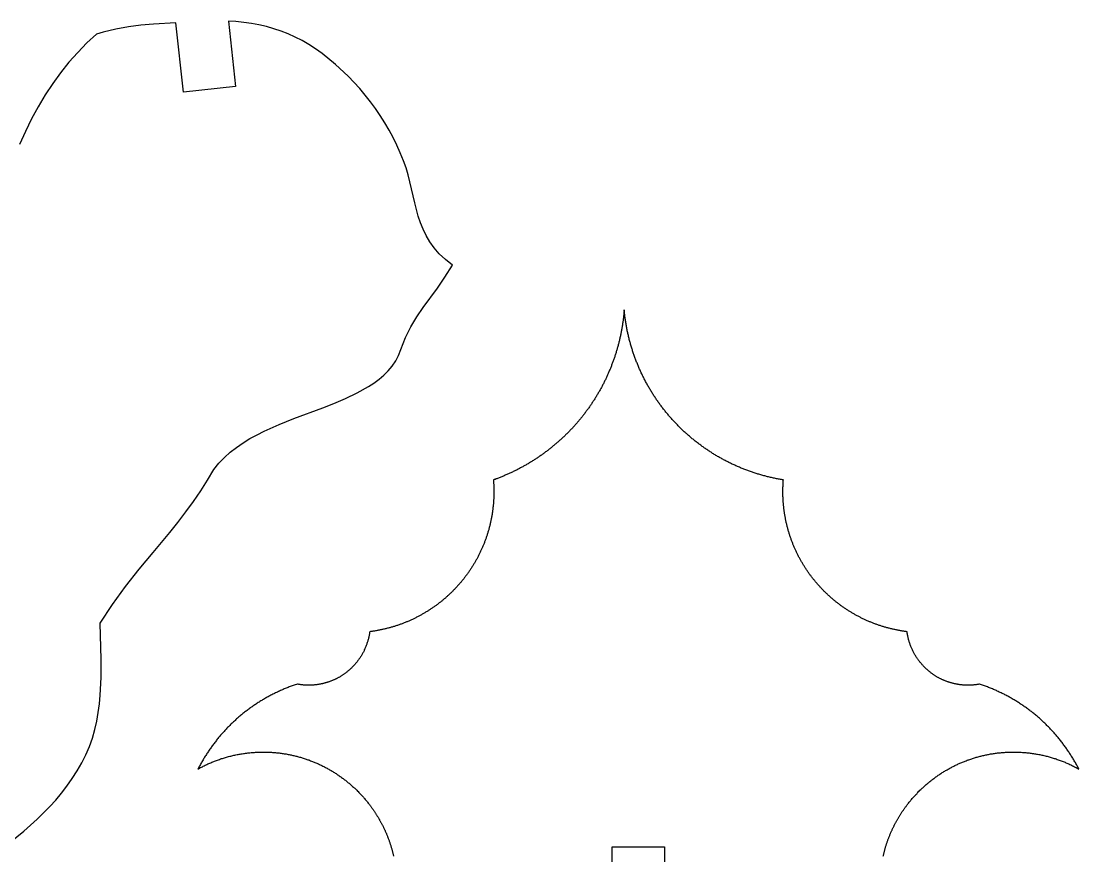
# Model space of a CAD drawing. Extents: x -331 to 1103, y -532 to 1751.
# Drawn here: x 729.2 to 974.4, y 627.8 to 821.3 of the extents above; entities that cross this region are included whole.
import ezdxf

# ---------------------------------------------------------------- set-up
doc = ezdxf.new("R2010")
doc.units = 0
doc.layers.add('Default_Layer', color=1, linetype='CONTINUOUS')

msp = doc.modelspace()

# ---------------------------------------------------------------- linework, layer by layer
at = {"layer": 'Default_Layer'}
for points in [[(726.54, 630.97), (729.81, 633.6), (732.9, 636.35), (734.38, 637.78), (735.81, 639.26), (737.18, 640.79), (738.51, 642.37), (739.77, 644.02), (740.98, 645.74), (742.13, 647.54), (743.22, 649.42), (744.18, 651.3), (744.99, 653.21), (745.67, 655.14), (746.24, 657.1), (746.7, 659.07), (747.05, 661.07), (747.32, 663.08), (747.51, 665.11), (747.71, 669.22), (747.72, 673.38), (747.52, 681.8), (750.34, 686.11), (753.34, 690.28), (756.49, 694.31), (759.76, 698.2), (763.62, 702.78), (765.51, 705.16), (767.35, 707.57), (769.12, 710.02), (770.8, 712.48), (772.37, 714.96), (773.82, 717.44), (775.01, 718.86), (776.29, 720.19), (777.66, 721.41), (779.11, 722.54), (780.64, 723.59), (782.22, 724.56), (783.85, 725.46), (785.52, 726.31), (788.95, 727.83), (792.4, 729.2), (799.08, 731.71), (801.66, 732.73), (804.37, 733.86), (807.09, 735.15), (809.72, 736.63), (810.97, 737.45), (812.15, 738.33), (813.26, 739.28), (814.28, 740.31), (815.2, 741.4), (816, 742.58), (816.68, 743.84), (817.21, 745.19), (817.72, 746.64), (818.28, 748), (819.51, 750.49), (820.89, 752.78), (822.39, 754.97), (825.66, 759.46), (827.38, 761.97), (829.14, 764.8), (827.51, 766.08), (826.11, 767.41), (824.91, 768.77), (823.9, 770.18), (823.05, 771.62), (822.34, 773.09), (821.75, 774.59), (821.24, 776.13), (820.42, 779.25), (819.7, 782.45), (818.9, 785.7), (818.4, 787.33), (817.82, 788.96), (817.07, 790.8), (816.26, 792.6), (815.39, 794.37), (814.46, 796.11), (813.47, 797.8), (812.42, 799.46), (811.32, 801.08), (810.16, 802.67), (808.94, 804.21), (807.67, 805.71), (804.96, 808.6), (802.05, 811.33), (798.93, 813.88), (797.43, 814.96), (795.9, 815.95), (794.33, 816.85), (792.73, 817.67), (791.1, 818.4), (789.44, 819.04), (787.75, 819.6), (786.04, 820.08), (784.3, 820.48), (782.55, 820.81), (780.77, 821.06), (778.97, 821.24), (777.23, 821.34), (778.88, 806.19), (766.77, 804.87), (766.77, 804.87), (765.02, 820.92), (759.83, 820.64), (756.93, 820.38), (754.03, 820.01), (751.11, 819.48), (748.15, 818.77), (746.66, 818.33), (744.41, 816.29), (742.27, 814.11), (740.24, 811.81), (738.31, 809.39), (736.49, 806.86), (734.76, 804.23), (733.13, 801.49), (731.6, 798.67), (730.16, 795.76), (728.8, 792.78)], [(929.04, 627.81), (929.07, 627.96), (929.11, 628.12), (929.15, 628.27), (929.18, 628.42), (929.22, 628.57), (929.26, 628.73), (929.3, 628.88), (929.34, 629.03), (929.38, 629.18), (929.42, 629.33), (929.47, 629.48), (929.51, 629.63), (929.55, 629.78), (929.6, 629.93), (929.64, 630.08), (929.69, 630.23), (929.74, 630.38), (929.78, 630.53), (929.83, 630.67), (929.88, 630.82), (929.93, 630.97), (929.98, 631.11), (930.03, 631.26), (930.09, 631.41), (930.14, 631.55), (930.19, 631.7), (930.25, 631.84), (930.3, 631.99), (930.36, 632.13), (930.41, 632.28), (930.47, 632.42), (930.53, 632.56), (930.58, 632.71), (930.64, 632.85), (930.7, 632.99), (930.76, 633.13), (930.82, 633.27), (930.88, 633.41), (930.95, 633.55), (931.01, 633.7), (931.07, 633.83), (931.14, 633.97), (931.2, 634.11), (931.27, 634.25), (931.33, 634.39), (931.4, 634.53), (931.47, 634.66), (931.54, 634.8), (931.61, 634.94), (931.68, 635.07), (931.75, 635.21), (931.82, 635.35), (931.89, 635.48), (931.96, 635.61), (932.03, 635.75), (932.11, 635.88), (932.18, 636.02), (932.25, 636.15), (932.33, 636.28), (932.4, 636.41), (932.48, 636.54), (932.56, 636.67), (932.64, 636.81), (932.71, 636.94), (932.79, 637.06), (932.87, 637.19), (932.95, 637.32), (933.03, 637.45), (933.11, 637.58), (933.2, 637.71), (933.28, 637.83), (933.36, 637.96), (933.45, 638.09), (933.53, 638.21), (933.62, 638.34), (933.7, 638.46), (933.79, 638.58), (933.87, 638.71), (933.96, 638.83), (934.05, 638.95), (934.14, 639.08), (934.23, 639.2), (934.32, 639.32), (934.41, 639.44), (934.5, 639.56), (934.63, 639.74), (934.77, 639.91), (934.9, 640.08), (935.04, 640.26), (935.18, 640.43), (935.32, 640.6), (935.46, 640.77), (935.6, 640.94), (935.75, 641.11), (935.89, 641.27), (936.04, 641.44), (936.19, 641.61), (936.33, 641.77), (936.48, 641.93), (936.63, 642.09), (936.79, 642.25), (936.94, 642.41), (937.09, 642.57), (937.25, 642.73), (937.4, 642.88), (937.56, 643.04), (937.72, 643.19), (937.88, 643.35), (938.04, 643.5), (938.2, 643.65), (938.36, 643.8), (938.52, 643.94), (938.69, 644.09), (938.85, 644.24), (939.02, 644.38), (939.19, 644.53), (939.35, 644.67), (939.52, 644.81), (939.69, 644.95), (939.86, 645.09), (940.04, 645.22), (940.21, 645.36), (940.38, 645.5), (940.56, 645.63), (940.74, 645.76), (940.91, 645.89), (941.09, 646.02), (941.27, 646.15), (941.45, 646.28), (941.63, 646.41), (941.81, 646.53), (941.99, 646.66), (942.18, 646.78), (942.36, 646.9), (942.55, 647.02), (942.73, 647.14), (942.92, 647.26), (943.11, 647.37), (943.3, 647.49), (943.49, 647.6), (943.68, 647.71), (943.87, 647.82), (944.06, 647.93), (944.25, 648.04), (944.45, 648.15), (944.64, 648.25), (944.84, 648.36), (945.03, 648.46), (945.23, 648.56), (945.43, 648.66), (945.63, 648.76), (945.83, 648.86), (946.03, 648.95), (946.23, 649.05), (946.43, 649.14), (946.63, 649.23), (946.83, 649.32), (947.04, 649.41), (947.24, 649.5), (947.45, 649.58), (947.65, 649.67), (947.86, 649.75), (948.07, 649.83), (948.28, 649.91), (948.49, 649.99), (948.7, 650.07), (948.91, 650.14), (949.12, 650.22), (949.33, 650.29), (949.54, 650.36), (949.76, 650.43), (949.97, 650.5), (950.18, 650.56), (950.4, 650.63), (950.62, 650.69), (950.83, 650.75), (951.05, 650.81), (951.27, 650.87), (951.49, 650.93), (951.7, 650.99), (951.92, 651.04), (952.14, 651.09), (952.37, 651.14), (952.59, 651.19), (952.81, 651.24), (953.03, 651.29), (953.25, 651.33), (953.48, 651.37), (953.7, 651.42), (953.93, 651.46), (954.15, 651.49), (954.38, 651.53), (954.61, 651.57), (954.83, 651.6), (955.06, 651.63), (955.29, 651.66), (955.52, 651.69), (955.75, 651.72), (955.98, 651.74), (956.21, 651.76), (956.44, 651.78), (956.67, 651.8), (956.9, 651.82), (957.13, 651.84), (957.36, 651.85), (957.6, 651.87), (957.83, 651.88), (958.06, 651.89), (958.3, 651.9), (958.53, 651.9), (958.77, 651.91), (959, 651.91), (959.24, 651.91), (959.5, 651.91), (959.76, 651.91), (960.02, 651.9), (960.28, 651.89), (960.54, 651.88), (960.8, 651.87), (961.05, 651.86), (961.31, 651.84), (961.57, 651.82), (961.82, 651.8), (962.08, 651.78), (962.33, 651.76), (962.58, 651.73), (962.84, 651.7), (963.09, 651.67), (963.34, 651.64), (963.59, 651.61), (963.84, 651.57), (964.09, 651.53), (964.34, 651.49), (964.59, 651.45), (964.84, 651.41), (965.08, 651.36), (965.33, 651.31), (965.57, 651.26), (965.82, 651.21), (966.06, 651.16), (966.3, 651.1), (966.55, 651.05), (966.79, 650.99), (967.03, 650.93), (967.27, 650.86), (967.5, 650.8), (967.74, 650.73), (967.98, 650.67), (968.21, 650.6), (968.45, 650.52), (968.68, 650.45), (968.92, 650.38), (969.15, 650.3), (969.38, 650.22), (969.61, 650.14), (969.84, 650.06), (970.06, 649.97), (970.29, 649.89), (970.52, 649.8), (970.74, 649.71), (970.97, 649.62), (971.19, 649.53), (971.41, 649.43), (971.63, 649.34), (971.85, 649.24), (972.07, 649.14), (972.28, 649.04), (972.5, 648.94), (972.71, 648.84), (972.93, 648.73), (973.14, 648.62), (973.35, 648.52), (973.56, 648.41), (973.77, 648.29), (973.98, 648.18), (974.18, 648.07), (974.39, 647.95), (974.28, 648.17), (974.16, 648.39), (974.05, 648.6), (973.93, 648.82), (973.81, 649.03), (973.7, 649.25), (973.58, 649.46), (973.45, 649.67), (973.33, 649.89), (973.21, 650.1), (973.08, 650.31), (972.96, 650.51), (972.83, 650.72), (972.7, 650.93), (972.57, 651.14), (972.44, 651.34), (972.31, 651.55), (972.18, 651.75), (972.04, 651.95), (971.91, 652.15), (971.77, 652.35), (971.63, 652.55), (971.5, 652.75), (971.36, 652.95), (971.22, 653.15), (971.07, 653.34), (970.93, 653.54), (970.79, 653.73), (970.64, 653.93), (970.49, 654.12), (970.35, 654.31), (970.2, 654.5), (970.05, 654.69), (969.9, 654.88), (969.74, 655.07), (969.59, 655.25), (969.44, 655.44), (969.28, 655.62), (969.12, 655.81), (968.97, 655.99), (968.81, 656.17), (968.65, 656.35), (968.49, 656.53), (968.33, 656.71), (968.16, 656.89), (968, 657.06), (967.83, 657.24), (967.67, 657.41), (967.5, 657.58), (967.33, 657.76), (967.16, 657.93), (966.99, 658.1), (966.82, 658.27), (966.65, 658.44), (966.48, 658.6), (966.3, 658.77), (966.13, 658.93), (965.95, 659.1), (965.77, 659.26), (965.6, 659.42), (965.42, 659.58), (965.24, 659.74), (965.05, 659.9), (964.87, 660.06), (964.69, 660.21), (964.5, 660.37), (964.32, 660.52), (964.13, 660.68), (963.95, 660.83), (963.76, 660.98), (963.57, 661.13), (963.38, 661.28), (963.19, 661.42), (963, 661.57), (962.8, 661.71), (962.61, 661.86), (962.41, 662), (962.22, 662.14), (962.02, 662.28), (961.82, 662.42), (961.63, 662.56), (961.43, 662.7), (961.23, 662.83), (961.03, 662.97), (960.82, 663.1), (960.62, 663.23), (960.42, 663.36), (960.21, 663.49), (960.01, 663.62), (959.8, 663.75), (959.59, 663.87), (959.38, 664), (959.17, 664.12), (958.96, 664.24), (958.75, 664.37), (958.54, 664.49), (958.33, 664.6), (958.12, 664.72), (957.9, 664.84), (957.69, 664.95), (957.47, 665.07), (957.25, 665.18), (957.04, 665.29), (956.82, 665.4), (956.6, 665.51), (956.38, 665.62), (956.16, 665.72), (955.93, 665.83), (955.71, 665.93), (955.49, 666.03), (955.26, 666.14), (955.04, 666.24), (954.81, 666.33), (954.59, 666.43), (954.36, 666.53), (954.13, 666.62), (953.9, 666.72), (953.67, 666.81), (953.44, 666.9), (953.21, 666.99), (952.98, 667.08), (952.75, 667.16), (952.51, 667.25), (952.28, 667.33), (952.04, 667.41), (951.81, 667.49), (951.57, 667.57), (951.33, 667.65), (951.18, 667.62), (951.03, 667.6), (950.87, 667.57), (950.71, 667.55), (950.55, 667.52), (950.39, 667.5), (950.22, 667.48), (950.05, 667.47), (949.89, 667.45), (949.72, 667.44), (949.54, 667.43), (949.37, 667.42), (949.2, 667.41), (949.02, 667.41), (948.85, 667.4), (948.67, 667.4), (948.52, 667.4), (948.38, 667.4), (948.23, 667.41), (948.09, 667.41), (947.94, 667.42), (947.79, 667.43), (947.65, 667.44), (947.51, 667.45), (947.36, 667.46), (947.22, 667.47), (947.08, 667.49), (946.93, 667.51), (946.79, 667.52), (946.65, 667.54), (946.51, 667.56), (946.37, 667.59), (946.23, 667.61), (946.09, 667.64), (945.95, 667.66), (945.81, 667.69), (945.67, 667.72), (945.53, 667.75), (945.4, 667.78), (945.26, 667.81), (945.12, 667.85), (944.99, 667.88), (944.85, 667.92), (944.72, 667.96), (944.59, 668), (944.45, 668.04), (944.32, 668.08), (944.19, 668.12), (944.06, 668.17), (943.92, 668.21), (943.79, 668.26), (943.66, 668.31), (943.54, 668.35), (943.41, 668.4), (943.28, 668.46), (943.15, 668.51), (943.03, 668.56), (942.9, 668.62), (942.78, 668.67), (942.65, 668.73), (942.53, 668.79), (942.4, 668.85), (942.28, 668.91), (942.16, 668.97), (942.04, 669.04), (941.92, 669.1), (941.8, 669.16), (941.68, 669.23), (941.57, 669.3), (941.45, 669.37), (941.33, 669.44), (941.22, 669.51), (941.1, 669.58), (940.99, 669.65), (940.88, 669.73), (940.76, 669.8), (940.65, 669.88), (940.54, 669.95), (940.43, 670.03), (940.32, 670.11), (940.18, 670.22), (940.04, 670.32), (939.89, 670.44), (939.75, 670.55), (939.62, 670.66), (939.48, 670.78), (939.34, 670.89), (939.21, 671.01), (939.08, 671.13), (938.94, 671.25), (938.81, 671.38), (938.69, 671.5), (938.56, 671.63), (938.44, 671.76), (938.31, 671.89), (938.19, 672.02), (938.07, 672.15), (937.95, 672.28), (937.84, 672.42), (937.72, 672.56), (937.61, 672.69), (937.5, 672.83), (937.39, 672.97), (937.28, 673.12), (937.17, 673.26), (937.07, 673.41), (936.97, 673.55), (936.87, 673.7), (936.77, 673.85), (936.67, 674), (936.57, 674.15), (936.48, 674.31), (936.39, 674.46), (936.3, 674.62), (936.21, 674.77), (936.13, 674.93), (936.04, 675.09), (935.96, 675.25), (935.88, 675.41), (935.8, 675.58), (935.73, 675.74), (935.65, 675.91), (935.58, 676.07), (935.51, 676.24), (935.44, 676.41), (935.38, 676.58), (935.31, 676.75), (935.25, 676.92), (935.19, 677.09), (935.14, 677.27), (935.08, 677.44), (935.03, 677.62), (934.98, 677.8), (934.93, 677.98), (934.88, 678.16), (934.84, 678.34), (934.8, 678.52), (934.76, 678.7), (934.72, 678.88), (934.68, 679.07), (934.65, 679.25), (934.62, 679.44), (934.59, 679.62), (934.57, 679.81), (934.37, 679.83), (934.18, 679.86), (933.99, 679.89), (933.8, 679.91), (933.61, 679.94), (933.43, 679.97), (933.24, 680), (933.05, 680.03), (932.86, 680.07), (932.67, 680.1), (932.49, 680.14), (932.3, 680.17), (932.11, 680.21), (931.93, 680.25), (931.74, 680.29), (931.56, 680.33), (931.37, 680.37), (931.19, 680.41), (931, 680.45), (930.82, 680.5), (930.64, 680.54), (930.45, 680.59), (930.27, 680.63), (930.09, 680.68), (929.91, 680.73), (929.73, 680.78), (929.54, 680.83), (929.36, 680.89), (929.18, 680.94), (929.01, 680.99), (928.83, 681.05), (928.65, 681.1), (928.47, 681.16), (928.29, 681.22), (928.12, 681.28), (927.94, 681.34), (927.76, 681.4), (927.59, 681.46), (927.41, 681.52), (927.24, 681.59), (927.06, 681.65), (926.89, 681.72), (926.71, 681.78), (926.54, 681.85), (926.37, 681.92), (926.2, 681.99), (926.03, 682.06), (925.85, 682.13), (925.68, 682.2), (925.51, 682.28), (925.34, 682.35), (925.18, 682.43), (925.01, 682.5), (924.84, 682.58), (924.67, 682.66), (924.51, 682.73), (924.34, 682.81), (924.17, 682.89), (924.01, 682.98), (923.84, 683.06), (923.68, 683.14), (923.52, 683.22), (923.35, 683.31), (923.19, 683.39), (923.03, 683.48), (922.87, 683.57), (922.7, 683.66), (922.54, 683.75), (922.38, 683.84), (922.23, 683.93), (922.07, 684.02), (921.91, 684.11), (921.75, 684.2), (921.59, 684.3), (921.44, 684.39), (921.28, 684.49), (921.13, 684.59), (920.97, 684.68), (920.82, 684.78), (920.66, 684.88), (920.51, 684.98), (920.36, 685.08), (920.21, 685.18), (920.06, 685.29), (919.91, 685.39), (919.76, 685.49), (919.61, 685.6), (919.46, 685.71), (919.31, 685.81), (919.16, 685.92), (919.02, 686.03), (918.87, 686.14), (918.72, 686.25), (918.58, 686.36), (918.43, 686.47), (918.29, 686.58), (918.15, 686.69), (918.01, 686.81), (917.86, 686.92), (917.72, 687.04), (917.58, 687.15), (917.44, 687.27), (917.3, 687.39), (917.17, 687.5), (917.03, 687.62), (916.89, 687.74), (916.76, 687.86), (916.62, 687.98), (916.49, 688.11), (916.35, 688.23), (916.22, 688.35), (916.08, 688.48), (915.95, 688.6), (915.82, 688.73), (915.69, 688.85), (915.56, 688.98), (915.43, 689.11), (915.3, 689.23), (915.17, 689.36), (915.05, 689.49), (914.92, 689.62), (914.79, 689.75), (914.67, 689.89), (914.55, 690.02), (914.42, 690.15), (914.3, 690.29), (914.18, 690.42), (914.06, 690.56), (913.94, 690.69), (913.82, 690.83), (913.7, 690.96), (913.58, 691.1), (913.46, 691.24), (913.34, 691.38), (913.23, 691.52), (913.11, 691.66), (913, 691.8), (912.88, 691.94), (912.77, 692.09), (912.66, 692.23), (912.55, 692.37), (912.44, 692.52), (912.33, 692.66), (912.22, 692.81), (912.11, 692.95), (912, 693.1), (911.9, 693.25), (911.79, 693.4), (911.69, 693.54), (911.58, 693.69), (911.48, 693.84), (911.38, 693.99), (911.27, 694.14), (911.17, 694.3), (911.07, 694.45), (910.97, 694.6), (910.87, 694.75), (910.78, 694.91), (910.68, 695.06), (910.58, 695.22), (910.49, 695.37), (910.4, 695.53), (910.3, 695.69), (910.21, 695.84), (910.12, 696), (910.03, 696.16), (909.94, 696.32), (909.85, 696.48), (909.76, 696.64), (909.67, 696.8), (909.59, 696.96), (909.5, 697.12), (909.42, 697.28), (909.33, 697.45), (909.25, 697.61), (909.17, 697.77), (909.09, 697.94), (909.01, 698.1), (908.93, 698.27), (908.85, 698.44), (908.77, 698.6), (908.69, 698.77), (908.62, 698.94), (908.54, 699.1), (908.47, 699.27), (908.4, 699.44), (908.33, 699.61), (908.25, 699.78), (908.18, 699.95), (908.11, 700.12), (908.05, 700.29), (907.98, 700.46), (907.91, 700.64), (907.85, 700.81), (907.78, 700.98), (907.72, 701.16), (907.66, 701.33), (907.6, 701.5), (907.53, 701.68), (907.48, 701.86), (907.42, 702.03), (907.36, 702.21), (907.3, 702.38), (907.25, 702.56), (907.19, 702.74), (907.14, 702.92), (907.08, 703.1), (907.03, 703.27), (906.98, 703.45), (906.93, 703.63), (906.88, 703.81), (906.84, 703.99), (906.79, 704.17), (906.74, 704.36), (906.7, 704.54), (906.65, 704.72), (906.61, 704.9), (906.57, 705.09), (906.53, 705.27), (906.49, 705.45), (906.45, 705.64), (906.41, 705.82), (906.38, 706.01), (906.34, 706.19), (906.31, 706.38), (906.27, 706.56), (906.24, 706.75), (906.21, 706.94), (906.18, 707.12), (906.15, 707.31), (906.12, 707.5), (906.1, 707.69), (906.07, 707.87), (906.04, 708.06), (906.02, 708.25), (906, 708.44), (905.98, 708.63), (905.96, 708.82), (905.94, 709.01), (905.92, 709.2), (905.9, 709.39), (905.88, 709.58), (905.87, 709.78), (905.85, 709.97), (905.84, 710.16), (905.83, 710.35), (905.82, 710.55), (905.81, 710.74), (905.8, 710.93), (905.79, 711.13), (905.79, 711.32), (905.78, 711.51), (905.78, 711.71), (905.78, 711.9), (905.77, 712.1), (905.77, 712.29), (905.77, 712.47), (905.77, 712.65), (905.78, 712.83), (905.78, 713), (905.78, 713.18), (905.79, 713.35), (905.8, 713.53), (905.8, 713.7), (905.81, 713.87), (905.82, 714.03), (905.83, 714.2), (905.84, 714.36), (905.85, 714.52), (905.86, 714.68), (905.87, 714.84), (905.88, 714.99), (905.65, 715.03), (905.42, 715.07), (905.19, 715.11), (904.96, 715.15), (904.73, 715.2), (904.5, 715.24), (904.27, 715.28), (904.04, 715.33), (903.81, 715.38), (903.58, 715.43), (903.36, 715.48), (903.13, 715.53), (902.9, 715.58), (902.68, 715.63), (902.45, 715.69), (902.23, 715.74), (902, 715.8), (901.78, 715.86), (901.55, 715.92), (901.33, 715.98), (901.11, 716.04), (900.88, 716.1), (900.66, 716.16), (900.44, 716.23), (900.22, 716.29), (900, 716.36), (899.78, 716.43), (899.56, 716.5), (899.34, 716.57), (899.12, 716.64), (898.9, 716.71), (898.69, 716.78), (898.47, 716.86), (898.25, 716.93), (898.04, 717.01), (897.82, 717.09), (897.61, 717.17), (897.39, 717.25), (897.18, 717.33), (896.97, 717.41), (896.75, 717.49), (896.54, 717.58), (896.33, 717.66), (896.12, 717.75), (895.91, 717.83), (895.7, 717.92), (895.49, 718.01), (895.28, 718.1), (895.07, 718.19), (894.87, 718.28), (894.66, 718.38), (894.45, 718.47), (894.25, 718.57), (894.04, 718.66), (893.84, 718.76), (893.63, 718.86), (893.43, 718.96), (893.23, 719.06), (893.02, 719.16), (892.82, 719.26), (892.62, 719.37), (892.42, 719.47), (892.22, 719.58), (892.02, 719.68), (891.82, 719.79), (891.63, 719.9), (891.43, 720.01), (891.23, 720.12), (891.04, 720.23), (890.84, 720.34), (890.64, 720.45), (890.45, 720.57), (890.26, 720.68), (890.06, 720.8), (889.87, 720.91), (889.68, 721.03), (889.49, 721.15), (889.3, 721.27), (889.11, 721.39), (888.92, 721.51), (888.73, 721.63), (888.55, 721.76), (888.36, 721.88), (888.17, 722.01), (887.99, 722.13), (887.8, 722.26), (887.62, 722.39), (887.43, 722.52), (887.25, 722.65), (887.07, 722.78), (886.89, 722.91), (886.71, 723.04), (886.53, 723.17), (886.35, 723.31), (886.17, 723.44), (885.99, 723.58), (885.82, 723.72), (885.64, 723.85), (885.46, 723.99), (885.29, 724.13), (885.11, 724.27), (884.94, 724.41), (884.77, 724.55), (884.6, 724.7), (884.43, 724.84), (884.25, 724.99), (884.09, 725.13), (883.92, 725.28), (883.75, 725.42), (883.58, 725.57), (883.41, 725.72), (883.25, 725.87), (883.08, 726.02), (882.92, 726.17), (882.76, 726.32), (882.59, 726.48), (882.43, 726.63), (882.27, 726.78), (882.11, 726.94), (881.95, 727.1), (881.79, 727.25), (881.63, 727.41), (881.48, 727.57), (881.32, 727.73), (881.16, 727.89), (881.01, 728.05), (880.85, 728.21), (880.7, 728.37), (880.55, 728.54), (880.4, 728.7), (880.25, 728.86), (880.1, 729.03), (879.95, 729.2), (879.8, 729.36), (879.65, 729.53), (879.51, 729.7), (879.36, 729.87), (879.22, 730.04), (879.07, 730.21), (878.93, 730.38), (878.79, 730.55), (878.65, 730.73), (878.51, 730.9), (878.37, 731.07), (878.23, 731.25), (878.09, 731.43), (877.95, 731.6), (877.82, 731.78), (877.68, 731.96), (877.55, 732.14), (877.41, 732.32), (877.28, 732.5), (877.15, 732.68), (877.02, 732.86), (876.89, 733.04), (876.76, 733.22), (876.63, 733.41), (876.5, 733.59), (876.38, 733.78), (876.25, 733.96), (876.13, 734.15), (876, 734.33), (875.88, 734.52), (875.76, 734.71), (875.64, 734.9), (875.52, 735.09), (875.4, 735.28), (875.28, 735.47), (875.17, 735.66), (875.05, 735.85), (874.94, 736.05), (874.82, 736.24), (874.71, 736.43), (874.6, 736.63), (874.49, 736.82), (874.38, 737.02), (874.27, 737.22), (874.16, 737.41), (874.05, 737.61), (873.94, 737.81), (873.84, 738.01), (873.73, 738.21), (873.63, 738.41), (873.53, 738.61), (873.43, 738.81), (873.33, 739.01), (873.23, 739.22), (873.13, 739.42), (873.03, 739.62), (872.94, 739.83), (872.84, 740.03), (872.75, 740.24), (872.65, 740.45), (872.56, 740.65), (872.47, 740.86), (872.38, 741.07), (872.29, 741.28), (872.2, 741.49), (872.12, 741.69), (872.03, 741.9), (871.95, 742.12), (871.86, 742.33), (871.78, 742.54), (871.7, 742.75), (871.62, 742.96), (871.54, 743.18), (871.46, 743.39), (871.38, 743.61), (871.3, 743.82), (871.23, 744.04), (871.15, 744.25), (871.08, 744.47), (871.01, 744.69), (870.94, 744.9), (870.87, 745.12), (870.8, 745.34), (870.73, 745.56), (870.67, 745.78), (870.6, 746), (870.54, 746.22), (870.47, 746.44), (870.41, 746.66), (870.35, 746.88), (870.29, 747.1), (870.23, 747.33), (870.17, 747.55), (870.12, 747.77), (870.06, 748), (870.01, 748.22), (869.95, 748.45), (869.9, 748.67), (869.85, 748.9), (869.8, 749.13), (869.75, 749.35), (869.7, 749.58), (869.66, 749.81), (869.61, 750.04), (869.57, 750.27), (869.53, 750.5), (869.48, 750.73), (869.44, 750.96), (869.4, 751.19), (869.37, 751.42), (869.33, 751.65), (869.29, 751.88), (869.26, 752.11), (869.23, 752.34), (869.19, 752.58), (869.16, 752.81), (869.13, 753.04), (869.1, 753.28), (869.08, 753.51), (869.05, 753.75), (869.03, 753.98), (869, 754.22), (868.98, 754.45), (868.96, 754.24), (868.94, 754.02), (868.93, 753.81), (868.9, 753.6), (868.88, 753.38), (868.86, 753.17), (868.84, 752.96), (868.81, 752.75), (868.79, 752.53), (868.76, 752.32), (868.74, 752.11), (868.71, 751.9), (868.68, 751.69), (868.65, 751.48), (868.62, 751.27), (868.59, 751.06), (868.55, 750.85), (868.52, 750.64), (868.49, 750.43), (868.45, 750.22), (868.41, 750.01), (868.38, 749.81), (868.34, 749.6), (868.3, 749.39), (868.26, 749.19), (868.22, 748.98), (868.18, 748.77), (868.13, 748.57), (868.09, 748.36), (868.05, 748.16), (868, 747.95), (867.95, 747.75), (867.91, 747.54), (867.86, 747.34), (867.81, 747.14), (867.76, 746.93), (867.71, 746.73), (867.66, 746.53), (867.6, 746.33), (867.55, 746.13), (867.5, 745.92), (867.44, 745.72), (867.38, 745.52), (867.33, 745.32), (867.27, 745.12), (867.21, 744.92), (867.15, 744.73), (867.09, 744.53), (867.03, 744.33), (866.96, 744.13), (866.9, 743.93), (866.84, 743.74), (866.77, 743.54), (866.71, 743.35), (866.64, 743.15), (866.57, 742.95), (866.5, 742.76), (866.43, 742.57), (866.36, 742.37), (866.29, 742.18), (866.22, 741.98), (866.15, 741.79), (866.07, 741.6), (866, 741.41), (865.92, 741.22), (865.85, 741.03), (865.77, 740.83), (865.69, 740.64), (865.61, 740.45), (865.53, 740.27), (865.45, 740.08), (865.37, 739.89), (865.29, 739.7), (865.21, 739.51), (865.13, 739.33), (865.04, 739.14), (864.96, 738.95), (864.87, 738.77), (864.78, 738.58), (864.7, 738.4), (864.61, 738.21), (864.52, 738.03), (864.43, 737.85), (864.34, 737.66), (864.24, 737.48), (864.15, 737.3), (864.06, 737.12), (863.97, 736.94), (863.87, 736.75), (863.77, 736.57), (863.68, 736.39), (863.58, 736.22), (863.48, 736.04), (863.38, 735.86), (863.29, 735.68), (863.18, 735.5), (863.08, 735.33), (862.98, 735.15), (862.88, 734.98), (862.78, 734.8), (862.67, 734.63), (862.57, 734.45), (862.46, 734.28), (862.36, 734.1), (862.25, 733.93), (862.14, 733.76), (862.03, 733.59), (861.92, 733.42), (861.81, 733.25), (861.7, 733.08), (861.59, 732.91), (861.48, 732.74), (861.36, 732.57), (861.25, 732.4), (861.14, 732.23), (861.02, 732.07), (860.9, 731.9), (860.79, 731.73), (860.67, 731.57), (860.55, 731.4), (860.43, 731.24), (860.31, 731.08), (860.19, 730.91), (860.07, 730.75), (859.95, 730.59), (859.83, 730.43), (859.7, 730.27), (859.58, 730.11), (859.46, 729.95), (859.33, 729.79), (859.2, 729.63), (859.08, 729.47), (858.95, 729.31), (858.82, 729.16), (858.69, 729), (858.56, 728.85), (858.43, 728.69), (858.3, 728.54), (858.17, 728.38), (858.04, 728.23), (857.91, 728.08), (857.77, 727.92), (857.64, 727.77), (857.5, 727.62), (857.37, 727.47), (857.23, 727.32), (857.1, 727.17), (856.96, 727.02), (856.82, 726.87), (856.68, 726.73), (856.54, 726.58), (856.4, 726.43), (856.26, 726.29), (856.12, 726.14), (855.98, 726), (855.83, 725.86), (855.69, 725.71), (855.55, 725.57), (855.4, 725.43), (855.26, 725.29), (855.11, 725.15), (854.96, 725.01), (854.82, 724.87), (854.67, 724.73), (854.52, 724.59), (854.37, 724.45), (854.22, 724.32), (854.07, 724.18), (853.92, 724.05), (853.77, 723.91), (853.62, 723.78), (853.46, 723.64), (853.31, 723.51), (853.15, 723.38), (853, 723.25), (852.84, 723.12), (852.69, 722.99), (852.53, 722.86), (852.38, 722.73), (852.22, 722.6), (852.06, 722.47), (851.9, 722.34), (851.74, 722.22), (851.58, 722.09), (851.42, 721.97), (851.26, 721.84), (851.1, 721.72), (850.94, 721.6), (850.77, 721.48), (850.61, 721.35), (850.44, 721.23), (850.28, 721.11), (850.11, 721), (849.95, 720.88), (849.78, 720.76), (849.62, 720.64), (849.45, 720.53), (849.28, 720.41), (849.11, 720.29), (848.94, 720.18), (848.77, 720.07), (848.6, 719.95), (848.43, 719.84), (848.26, 719.73), (848.09, 719.62), (847.92, 719.51), (847.74, 719.4), (847.57, 719.29), (847.4, 719.19), (847.22, 719.08), (847.05, 718.97), (846.87, 718.87), (846.69, 718.76), (846.52, 718.66), (846.34, 718.55), (846.16, 718.45), (845.98, 718.35), (845.81, 718.25), (845.63, 718.15), (845.45, 718.05), (845.27, 717.95), (845.09, 717.85), (844.9, 717.76), (844.72, 717.66), (844.54, 717.56), (844.36, 717.47), (844.17, 717.37), (843.99, 717.28), (843.81, 717.19), (843.62, 717.1), (843.44, 717.01), (843.25, 716.92), (843.06, 716.83), (842.88, 716.74), (842.69, 716.65), (842.5, 716.56), (842.31, 716.48), (842.13, 716.39), (841.94, 716.31), (841.75, 716.22), (841.56, 716.14), (841.37, 716.06), (841.18, 715.98), (840.99, 715.9), (840.79, 715.82), (840.6, 715.74), (840.41, 715.66), (840.22, 715.58), (840.02, 715.5), (839.83, 715.43), (839.63, 715.35), (839.44, 715.28), (839.24, 715.21), (839.05, 715.13), (838.85, 715.06), (838.65, 714.99), (838.67, 714.84), (838.68, 714.68), (838.69, 714.52), (838.7, 714.36), (838.71, 714.2), (838.72, 714.03), (838.73, 713.87), (838.74, 713.7), (838.74, 713.53), (838.75, 713.35), (838.75, 713.18), (838.76, 713), (838.76, 712.83), (838.76, 712.65), (838.76, 712.47), (838.76, 712.29), (838.76, 712.1), (838.76, 711.9), (838.76, 711.71), (838.76, 711.51), (838.75, 711.32), (838.74, 711.13), (838.74, 710.93), (838.73, 710.74), (838.72, 710.55), (838.71, 710.35), (838.7, 710.16), (838.68, 709.97), (838.67, 709.78), (838.65, 709.58), (838.64, 709.39), (838.62, 709.2), (838.6, 709.01), (838.58, 708.82), (838.56, 708.63), (838.54, 708.44), (838.52, 708.25), (838.49, 708.06), (838.47, 707.87), (838.44, 707.69), (838.42, 707.5), (838.39, 707.31), (838.36, 707.12), (838.33, 706.94), (838.3, 706.75), (838.26, 706.56), (838.23, 706.38), (838.2, 706.19), (838.16, 706.01), (838.12, 705.82), (838.09, 705.64), (838.05, 705.45), (838.01, 705.27), (837.97, 705.09), (837.93, 704.9), (837.88, 704.72), (837.84, 704.54), (837.79, 704.36), (837.75, 704.17), (837.7, 703.99), (837.65, 703.81), (837.61, 703.63), (837.56, 703.45), (837.5, 703.27), (837.45, 703.1), (837.4, 702.92), (837.35, 702.74), (837.29, 702.56), (837.24, 702.38), (837.18, 702.21), (837.12, 702.03), (837.06, 701.86), (837, 701.68), (836.94, 701.5), (836.88, 701.33), (836.82, 701.16), (836.75, 700.98), (836.69, 700.81), (836.62, 700.64), (836.56, 700.46), (836.49, 700.29), (836.42, 700.12), (836.35, 699.95), (836.28, 699.78), (836.21, 699.61), (836.14, 699.44), (836.07, 699.27), (835.99, 699.1), (835.92, 698.94), (835.84, 698.77), (835.77, 698.6), (835.69, 698.44), (835.61, 698.27), (835.53, 698.1), (835.45, 697.94), (835.37, 697.77), (835.29, 697.61), (835.21, 697.45), (835.12, 697.28), (835.04, 697.12), (834.95, 696.96), (834.87, 696.8), (834.78, 696.64), (834.69, 696.48), (834.6, 696.32), (834.51, 696.16), (834.42, 696), (834.33, 695.84), (834.24, 695.69), (834.14, 695.53), (834.05, 695.37), (833.95, 695.22), (833.86, 695.06), (833.76, 694.91), (833.66, 694.75), (833.56, 694.6), (833.47, 694.45), (833.37, 694.3), (833.26, 694.14), (833.16, 693.99), (833.06, 693.84), (832.96, 693.69), (832.85, 693.54), (832.75, 693.4), (832.64, 693.25), (832.53, 693.1), (832.43, 692.95), (832.32, 692.81), (832.21, 692.66), (832.1, 692.52), (831.99, 692.37), (831.88, 692.23), (831.77, 692.09), (831.65, 691.94), (831.54, 691.8), (831.43, 691.66), (831.31, 691.52), (831.19, 691.38), (831.08, 691.24), (830.96, 691.1), (830.84, 690.96), (830.72, 690.83), (830.6, 690.69), (830.48, 690.56), (830.36, 690.42), (830.24, 690.29), (830.12, 690.15), (829.99, 690.02), (829.87, 689.89), (829.74, 689.75), (829.62, 689.62), (829.49, 689.49), (829.36, 689.36), (829.24, 689.23), (829.11, 689.11), (828.98, 688.98), (828.85, 688.85), (828.72, 688.73), (828.59, 688.6), (828.45, 688.48), (828.32, 688.35), (828.19, 688.23), (828.05, 688.11), (827.92, 687.98), (827.78, 687.86), (827.65, 687.74), (827.51, 687.62), (827.37, 687.5), (827.23, 687.39), (827.09, 687.27), (826.95, 687.15), (826.81, 687.04), (826.67, 686.92), (826.53, 686.81), (826.39, 686.69), (826.25, 686.58), (826.1, 686.47), (825.96, 686.36), (825.81, 686.25), (825.67, 686.14), (825.52, 686.03), (825.38, 685.92), (825.23, 685.81), (825.08, 685.71), (824.93, 685.6), (824.78, 685.49), (824.63, 685.39), (824.48, 685.29), (824.33, 685.18), (824.18, 685.08), (824.03, 684.98), (823.87, 684.88), (823.72, 684.78), (823.57, 684.68), (823.41, 684.59), (823.26, 684.49), (823.1, 684.39), (822.94, 684.3), (822.79, 684.2), (822.63, 684.11), (822.47, 684.02), (822.31, 683.93), (822.15, 683.84), (821.99, 683.75), (821.83, 683.66), (821.67, 683.57), (821.51, 683.48), (821.35, 683.39), (821.19, 683.31), (821.02, 683.22), (820.86, 683.14), (820.69, 683.06), (820.53, 682.98), (820.36, 682.89), (820.2, 682.81), (820.03, 682.73), (819.87, 682.66), (819.7, 682.58), (819.53, 682.5), (819.36, 682.43), (819.19, 682.35), (819.02, 682.28), (818.85, 682.2), (818.68, 682.13), (818.51, 682.06), (818.34, 681.99), (818.17, 681.92), (818, 681.85), (817.82, 681.78), (817.65, 681.72), (817.48, 681.65), (817.3, 681.59), (817.13, 681.52), (816.95, 681.46), (816.78, 681.4), (816.6, 681.34), (816.42, 681.28), (816.25, 681.22), (816.07, 681.16), (815.89, 681.1), (815.71, 681.05), (815.53, 680.99), (815.35, 680.94), (815.17, 680.89), (814.99, 680.83), (814.81, 680.78), (814.63, 680.73), (814.45, 680.68), (814.27, 680.63), (814.09, 680.59), (813.9, 680.54), (813.72, 680.5), (813.54, 680.45), (813.35, 680.41), (813.17, 680.37), (812.98, 680.33), (812.8, 680.29), (812.61, 680.25), (812.43, 680.21), (812.24, 680.17), (812.05, 680.14), (811.86, 680.1), (811.68, 680.07), (811.49, 680.03), (811.3, 680), (811.11, 679.97), (810.92, 679.94), (810.73, 679.91), (810.54, 679.89), (810.35, 679.86), (810.16, 679.83), (809.97, 679.81), (809.95, 679.62), (809.92, 679.44), (809.89, 679.25), (809.85, 679.07), (809.82, 678.88), (809.78, 678.7), (809.74, 678.52), (809.7, 678.34), (809.66, 678.16), (809.61, 677.98), (809.56, 677.8), (809.51, 677.62), (809.46, 677.44), (809.4, 677.27), (809.34, 677.09), (809.29, 676.92), (809.22, 676.75), (809.16, 676.58), (809.09, 676.41), (809.03, 676.24), (808.96, 676.07), (808.88, 675.91), (808.81, 675.74), (808.73, 675.58), (808.66, 675.41), (808.58, 675.25), (808.5, 675.09), (808.41, 674.93), (808.33, 674.77), (808.24, 674.62), (808.15, 674.46), (808.06, 674.31), (807.96, 674.15), (807.87, 674), (807.77, 673.85), (807.67, 673.7), (807.57, 673.55), (807.47, 673.41), (807.36, 673.26), (807.26, 673.12), (807.15, 672.97), (807.04, 672.83), (806.93, 672.69), (806.82, 672.56), (806.7, 672.42), (806.58, 672.28), (806.47, 672.15), (806.35, 672.02), (806.23, 671.89), (806.1, 671.76), (805.98, 671.63), (805.85, 671.5), (805.72, 671.38), (805.59, 671.25), (805.46, 671.13), (805.33, 671.01), (805.2, 670.89), (805.06, 670.78), (804.92, 670.66), (804.78, 670.55), (804.64, 670.44), (804.5, 670.32), (804.36, 670.22), (804.21, 670.11), (804.11, 670.03), (804, 669.95), (803.89, 669.88), (803.77, 669.8), (803.66, 669.73), (803.55, 669.65), (803.44, 669.58), (803.32, 669.51), (803.21, 669.44), (803.09, 669.37), (802.97, 669.3), (802.85, 669.23), (802.74, 669.16), (802.62, 669.1), (802.5, 669.04), (802.38, 668.97), (802.25, 668.91), (802.13, 668.85), (802.01, 668.79), (801.89, 668.73), (801.76, 668.67), (801.64, 668.62), (801.51, 668.56), (801.38, 668.51), (801.26, 668.46), (801.13, 668.4), (801, 668.35), (800.87, 668.31), (800.74, 668.26), (800.61, 668.21), (800.48, 668.17), (800.35, 668.12), (800.22, 668.08), (800.09, 668.04), (799.95, 668), (799.82, 667.96), (799.68, 667.92), (799.55, 667.88), (799.41, 667.85), (799.28, 667.81), (799.14, 667.78), (799, 667.75), (798.87, 667.72), (798.73, 667.69), (798.59, 667.66), (798.45, 667.64), (798.31, 667.61), (798.17, 667.59), (798.03, 667.56), (797.89, 667.54), (797.75, 667.52), (797.6, 667.51), (797.46, 667.49), (797.32, 667.47), (797.18, 667.46), (797.03, 667.45), (796.89, 667.44), (796.74, 667.43), (796.6, 667.42), (796.45, 667.41), (796.31, 667.41), (796.16, 667.4), (796.01, 667.4), (795.87, 667.4), (795.69, 667.4), (795.52, 667.41), (795.34, 667.41), (795.17, 667.42), (794.99, 667.43), (794.82, 667.44), (794.65, 667.45), (794.48, 667.47), (794.32, 667.48), (794.15, 667.5), (793.99, 667.52), (793.83, 667.55), (793.67, 667.57), (793.51, 667.6), (793.36, 667.62), (793.2, 667.65), (792.97, 667.57), (792.73, 667.49), (792.49, 667.41), (792.26, 667.33), (792.03, 667.25), (791.79, 667.16), (791.56, 667.08), (791.33, 666.99), (791.1, 666.9), (790.86, 666.81), (790.64, 666.72), (790.41, 666.62), (790.18, 666.53), (789.95, 666.43), (789.72, 666.33), (789.5, 666.24), (789.27, 666.14), (789.05, 666.03), (788.83, 665.93), (788.6, 665.83), (788.38, 665.72), (788.16, 665.62), (787.94, 665.51), (787.72, 665.4), (787.5, 665.29), (787.28, 665.18), (787.07, 665.07), (786.85, 664.95), (786.64, 664.84), (786.42, 664.72), (786.21, 664.6), (786, 664.49), (785.78, 664.37), (785.57, 664.24), (785.36, 664.12), (785.15, 664), (784.95, 663.87), (784.74, 663.75), (784.53, 663.62), (784.33, 663.49), (784.12, 663.36), (783.92, 663.23), (783.71, 663.1), (783.51, 662.97), (783.31, 662.83), (783.11, 662.7), (782.91, 662.56), (782.71, 662.42), (782.52, 662.28), (782.32, 662.14), (782.12, 662), (781.93, 661.86), (781.73, 661.71), (781.54, 661.57), (781.35, 661.42), (781.16, 661.28), (780.97, 661.13), (780.78, 660.98), (780.59, 660.83), (780.4, 660.68), (780.22, 660.52), (780.03, 660.37), (779.85, 660.21), (779.67, 660.06), (779.48, 659.9), (779.3, 659.74), (779.12, 659.58), (778.94, 659.42), (778.76, 659.26), (778.59, 659.1), (778.41, 658.93), (778.24, 658.77), (778.06, 658.6), (777.89, 658.44), (777.72, 658.27), (777.54, 658.1), (777.37, 657.93), (777.2, 657.76), (777.04, 657.58), (776.87, 657.41), (776.7, 657.24), (776.54, 657.06), (776.37, 656.89), (776.21, 656.71), (776.05, 656.53), (775.89, 656.35), (775.73, 656.17), (775.57, 655.99), (775.41, 655.81), (775.26, 655.62), (775.1, 655.44), (774.95, 655.25), (774.79, 655.07), (774.64, 654.88), (774.49, 654.69), (774.34, 654.5), (774.19, 654.31), (774.04, 654.12), (773.9, 653.93), (773.75, 653.73), (773.61, 653.54), (773.46, 653.34), (773.32, 653.15), (773.18, 652.95), (773.04, 652.75), (772.9, 652.55), (772.77, 652.35), (772.63, 652.15), (772.49, 651.95), (772.36, 651.75), (772.23, 651.55), (772.1, 651.34), (771.96, 651.14), (771.84, 650.93), (771.71, 650.72), (771.58, 650.51), (771.45, 650.31), (771.33, 650.1), (771.21, 649.89), (771.08, 649.67), (770.96, 649.46), (770.84, 649.25), (770.72, 649.03), (770.61, 648.82), (770.49, 648.6), (770.37, 648.39), (770.26, 648.17), (770.15, 647.95), (770.35, 648.07), (770.56, 648.18), (770.77, 648.29), (770.98, 648.41), (771.19, 648.52), (771.4, 648.62), (771.61, 648.73), (771.82, 648.84), (772.04, 648.94), (772.25, 649.04), (772.47, 649.14), (772.69, 649.24), (772.91, 649.34), (773.13, 649.43), (773.35, 649.53), (773.57, 649.62), (773.8, 649.71), (774.02, 649.8), (774.25, 649.89), (774.47, 649.97), (774.7, 650.06), (774.93, 650.14), (775.16, 650.22), (775.39, 650.3), (775.62, 650.38), (775.85, 650.45), (776.09, 650.52), (776.32, 650.6), (776.56, 650.67), (776.8, 650.73), (777.03, 650.8), (777.27, 650.86), (777.51, 650.93), (777.75, 650.99), (777.99, 651.05), (778.23, 651.1), (778.48, 651.16), (778.72, 651.21), (778.96, 651.26), (779.21, 651.31), (779.45, 651.36), (779.7, 651.41), (779.95, 651.45), (780.2, 651.49), (780.44, 651.53), (780.69, 651.57), (780.94, 651.61), (781.2, 651.64), (781.45, 651.67), (781.7, 651.7), (781.95, 651.73), (782.21, 651.76), (782.46, 651.78), (782.72, 651.8), (782.97, 651.82), (783.23, 651.84), (783.48, 651.86), (783.74, 651.87), (784, 651.88), (784.26, 651.89), (784.52, 651.9), (784.78, 651.91), (785.04, 651.91), (785.3, 651.91), (785.53, 651.91), (785.77, 651.91), (786, 651.9), (786.24, 651.9), (786.47, 651.89), (786.71, 651.88), (786.94, 651.87), (787.17, 651.85), (787.41, 651.84), (787.64, 651.82), (787.87, 651.8), (788.1, 651.78), (788.33, 651.76), (788.56, 651.74), (788.79, 651.72), (789.02, 651.69), (789.25, 651.66), (789.48, 651.63), (789.7, 651.6), (789.93, 651.57), (790.16, 651.53), (790.38, 651.49), (790.61, 651.46), (790.83, 651.42), (791.06, 651.37), (791.28, 651.33), (791.51, 651.29), (791.73, 651.24), (791.95, 651.19), (792.17, 651.14), (792.39, 651.09), (792.61, 651.04), (792.83, 650.99), (793.05, 650.93), (793.27, 650.87), (793.49, 650.81), (793.71, 650.75), (793.92, 650.69), (794.14, 650.63), (794.35, 650.56), (794.57, 650.5), (794.78, 650.43), (794.99, 650.36), (795.21, 650.29), (795.42, 650.22), (795.63, 650.14), (795.84, 650.07), (796.05, 649.99), (796.26, 649.91), (796.47, 649.83), (796.68, 649.75), (796.88, 649.67), (797.09, 649.58), (797.29, 649.5), (797.5, 649.41), (797.7, 649.32), (797.91, 649.23), (798.11, 649.14), (798.31, 649.05), (798.51, 648.95), (798.71, 648.86), (798.91, 648.76), (799.11, 648.66), (799.31, 648.56), (799.51, 648.46), (799.7, 648.36), (799.9, 648.25), (800.09, 648.15), (800.29, 648.04), (800.48, 647.93), (800.67, 647.82), (800.86, 647.71), (801.05, 647.6), (801.24, 647.49), (801.43, 647.37), (801.62, 647.26), (801.81, 647.14), (801.99, 647.02), (802.18, 646.9), (802.36, 646.78), (802.54, 646.66), (802.73, 646.53), (802.91, 646.41), (803.09, 646.28), (803.27, 646.15), (803.45, 646.02), (803.63, 645.89), (803.8, 645.76), (803.98, 645.63), (804.15, 645.5), (804.33, 645.36), (804.5, 645.22), (804.67, 645.09), (804.84, 644.95), (805.01, 644.81), (805.18, 644.67), (805.35, 644.53), (805.52, 644.38), (805.69, 644.24), (805.85, 644.09), (806.01, 643.94), (806.18, 643.8), (806.34, 643.65), (806.5, 643.5), (806.66, 643.35), (806.82, 643.19), (806.98, 643.04), (807.14, 642.88), (807.29, 642.73), (807.45, 642.57), (807.6, 642.41), (807.75, 642.25), (807.9, 642.09), (808.05, 641.93), (808.2, 641.77), (808.35, 641.61), (808.5, 641.44), (808.64, 641.27), (808.79, 641.11), (808.93, 640.94), (809.08, 640.77), (809.22, 640.6), (809.36, 640.43), (809.5, 640.26), (809.63, 640.08), (809.77, 639.91), (809.91, 639.74), (810.04, 639.56), (810.13, 639.44), (810.22, 639.32), (810.31, 639.2), (810.4, 639.08), (810.49, 638.95), (810.58, 638.83), (810.66, 638.71), (810.75, 638.58), (810.84, 638.46), (810.92, 638.34), (811.01, 638.21), (811.09, 638.09), (811.18, 637.96), (811.26, 637.83), (811.34, 637.71), (811.42, 637.58), (811.5, 637.45), (811.58, 637.32), (811.66, 637.19), (811.74, 637.06), (811.82, 636.94), (811.9, 636.81), (811.98, 636.67), (812.06, 636.54), (812.13, 636.41), (812.21, 636.28), (812.28, 636.15), (812.36, 636.02), (812.43, 635.88), (812.51, 635.75), (812.58, 635.61), (812.65, 635.48), (812.72, 635.35), (812.79, 635.21), (812.86, 635.07), (812.93, 634.94), (813, 634.8), (813.07, 634.66), (813.14, 634.53), (813.2, 634.39), (813.27, 634.25), (813.33, 634.11), (813.4, 633.97), (813.46, 633.83), (813.53, 633.7), (813.59, 633.55), (813.65, 633.41), (813.71, 633.27), (813.78, 633.13), (813.84, 632.99), (813.89, 632.85), (813.95, 632.71), (814.01, 632.56), (814.07, 632.42), (814.13, 632.28), (814.18, 632.13), (814.24, 631.99), (814.29, 631.84), (814.35, 631.7), (814.4, 631.55), (814.45, 631.41), (814.5, 631.26), (814.56, 631.11), (814.61, 630.97), (814.66, 630.82), (814.7, 630.67), (814.75, 630.53), (814.8, 630.38), (814.85, 630.23), (814.89, 630.08), (814.94, 629.93), (814.98, 629.78), (815.03, 629.63), (815.07, 629.48), (815.11, 629.33), (815.16, 629.18), (815.2, 629.03), (815.24, 628.88), (815.28, 628.73), (815.32, 628.57), (815.35, 628.42), (815.39, 628.27), (815.43, 628.12), (815.46, 627.96), (815.5, 627.81)], [(866.18, 541.89), (866.18, 629.9), (878.36, 629.9), (878.36, 541.89)]]:
    msp.add_lwpolyline(points, dxfattribs=at)

doc.saveas('drawing.dxf')
